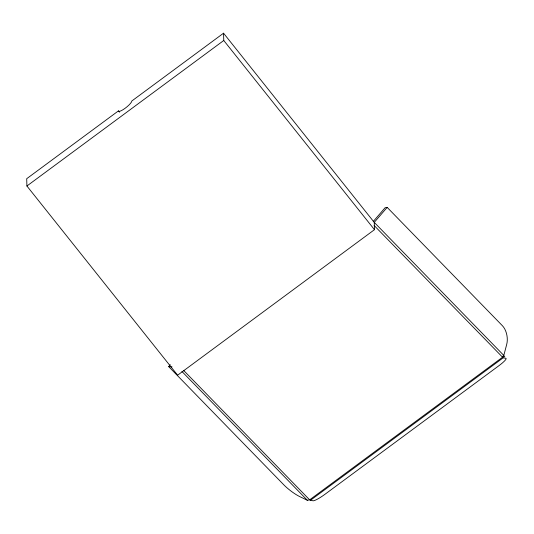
<?xml version="1.0" encoding="UTF-8"?>
<svg xmlns="http://www.w3.org/2000/svg" width="534" height="534" viewBox="0 0 534 534"><rect width="100%" height="100%" fill="white"/><g stroke="black" fill="none" stroke-linecap="round" stroke-linejoin="round"><path stroke-width="0.8" d="M170.239 364.662L168.731 366.644L284.015 485.039A13.49 2.33 37.3 0 0 299.307 496.373L307.397 500.311L309.647 499.837L502.474 357.293L503.809 355.43L506.733 344.303A13.49 7.536 80.4 0 0 502.454 325.78L387.17 207.386L385.101 207.739L373.259 221.483M387.17 207.386L374.254 222.384L374.467 229.68L177.622 375.195L26.914 186.006L26.7 178.71L118.428 110.898A8.431 1.849 -38.5 0 0 125.19 108.228A8.431 1.849 -38.5 0 0 131.818 100.999L223.552 33.195L374.254 222.384L503.809 355.43M26.914 186.006L223.766 40.491L223.552 33.195M310.341 500.378L503.168 357.827L505.785 358.261A11.808 1.876 -35 0 1 499.023 365.623L324.939 494.31A11.808 1.876 -35 0 1 312.951 500.805L309.647 499.837L183.576 370.369M168.731 366.644L172.041 366.871M503.041 355.998L504.35 356.211A11.808 1.876 -35 0 1 504.637 356.906M503.168 357.827L374.08 225.435M181.907 371.444L307.397 500.311M223.766 40.491L374.467 229.68M118.428 110.898L119.456 112.187"/></g></svg>
